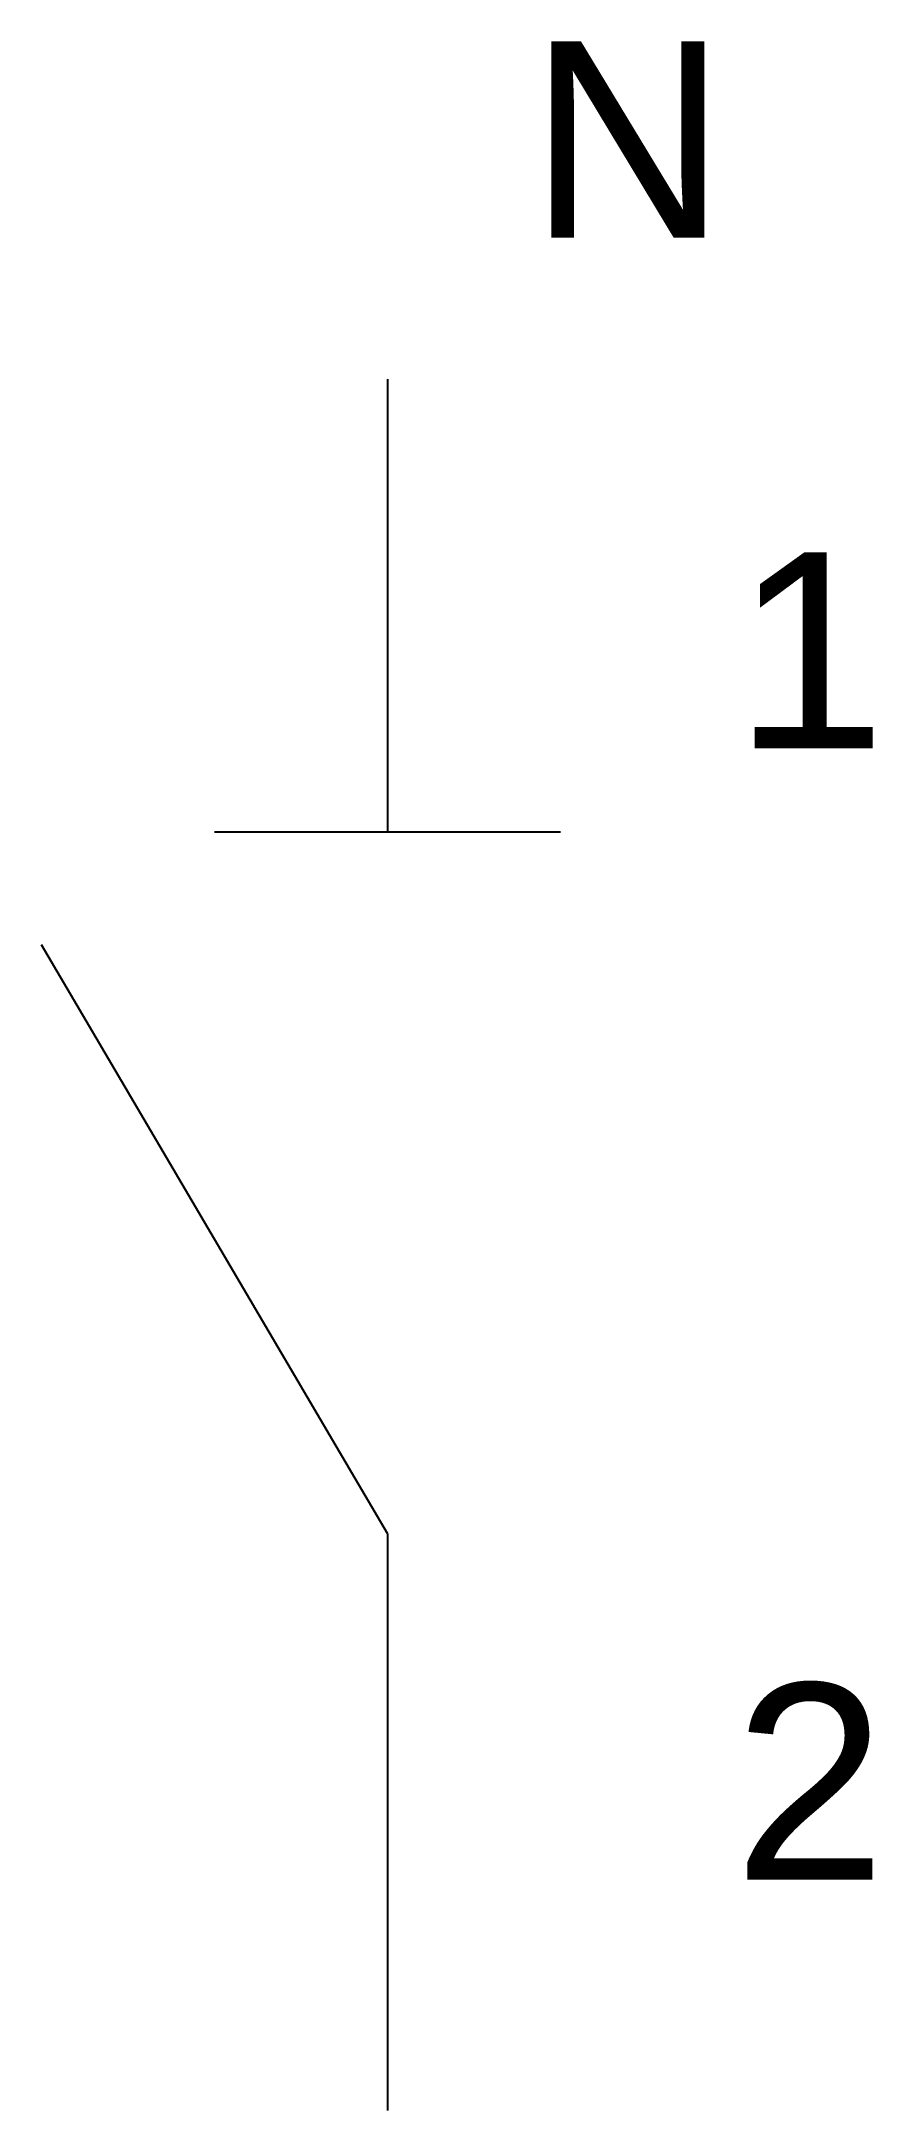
# Model space of a CAD drawing. Header units: millimetres. Extents: x -3 to 4.2, y -15 to 2.9.
import ezdxf
from ezdxf.enums import TextEntityAlignment as Align

# ---------------------------------------------------------------- set-up
doc = ezdxf.new("R2010")
doc.units = ezdxf.units.MM
doc.layers.get('0').update_dxf_attribs({"linetype": 'CONTINUOUS'})
doc.styles.add('ARIAL', font='arial.ttf')

# ---------------------------------------------------------------- blocks, each defined once
blk = doc.blocks.new('291_E_LV_MLD_IEC60617_neutral_link_1p')
at = {"true_color": 0x0000ff}
for p, q in [((0, 0), (0, -3.922)), ((-1.5, -3.922), (1.5, -3.922)), ((0, -10), (-3, -4.902)), ((0, -10), (0, -15))]:
    blk.add_line(p, q, dxfattribs=at)
at = {"true_color": 0x0000ff, "style": 'ARIAL'}
for s, p in [('N', (1.225, 1.225)), ('1', (3, -3.2)), ('2', (3, -13))]:
    blk.add_text(s, height=1.7, dxfattribs=at).set_placement(p)
blk.add_attdef('TAG', text='', height=2.5, dxfattribs=at).set_placement((-5, -2.2), align=Align.RIGHT)
at = {"color": 7, "style": 'ARIAL'}
for tag, p in [('RATED_CURRENT', (-5, -9)), ('MANUFACTURER', (-5, -12))]:
    blk.add_attdef(tag, text='', height=1.7, dxfattribs=at).set_placement(p, align=Align.RIGHT)

msp = doc.modelspace()

# ---------------------------------------------------------------- block references
msp.add_blockref('291_E_LV_MLD_IEC60617_neutral_link_1p', (0, 0))

doc.saveas('drawing.dxf')
